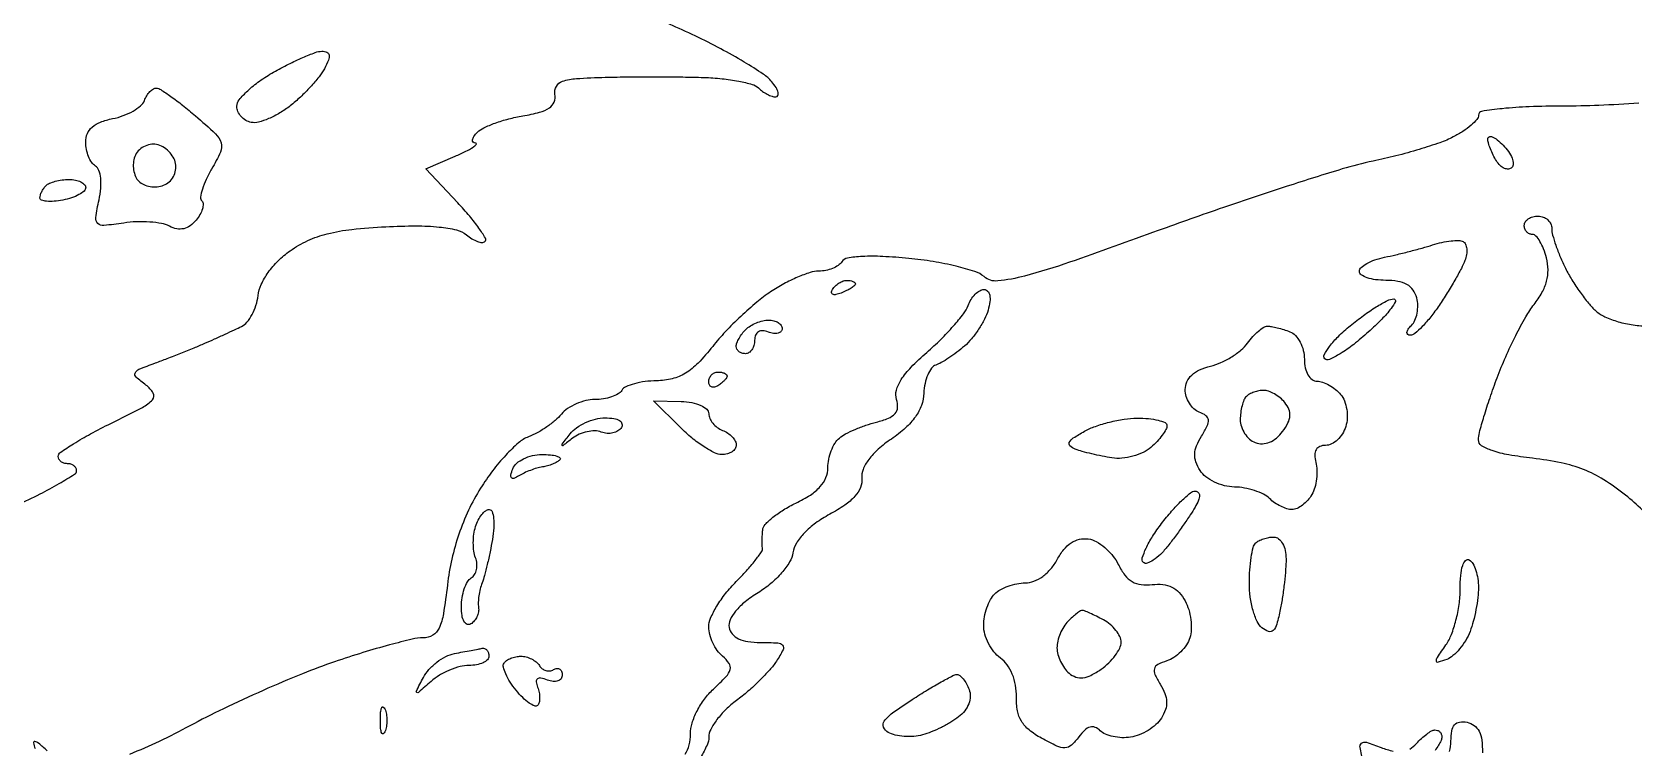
# Model space of a CAD drawing. Extents: x 0 to 102, y 0 to 135.
# Drawn here: x 8.05 to 22.84, y 37.05 to 43.66 of the extents above; entities that cross this region are included whole.
import ezdxf

# ---------------------------------------------------------------- set-up
doc = ezdxf.new("R2010")
doc.units = 0
doc.header["$MEASUREMENT"] = 0

msp = doc.modelspace()

# ---------------------------------------------------------------- linework, layer by layer
for points in [[(7.913347, 39.2967, 0.008931), (8.122851, 39.398562, 0.013863), (8.299402, 39.494585, 0.008049), (8.441089, 39.579894, 0.258667), (8.459983, 39.61395, 0.132373), (8.45347, 39.638146, 0.100596), (8.435144, 39.658762, 0.087877), (8.407725, 39.67263, 0.073378), (8.3754, 39.6774, -0.077654), (8.343081, 39.68245, -0.090157), (8.315651, 39.697074, -0.100779), (8.297314, 39.718833, -0.1255), (8.2908, 39.744376, -0.246745), (8.309614, 39.780179, -0.010465), (8.433061, 39.86145, -0.015907), (8.589498, 39.952998, -0.010422), (8.775094, 40.048873, 0.005979), (9.068702, 40.197253, 0.086701), (9.160877, 40.267742, 0.331057), (9.167369, 40.329018, 0.101746), (9.100972, 40.402229, -0.023009), (9.009915, 40.47547, -0.322538), (9.001122, 40.514173, -0.198039), (9.03587, 40.548492, -0.009972), (9.187728, 40.607079, 0.004621), (9.296982, 40.647892, 0.002968), (9.423009, 40.697162, 0.002983), (9.545807, 40.746864, 0.005591), (9.6444, 40.78875, 0.002234), (9.734673, 40.828781, 0.001817), (9.831049, 40.872455, 0.001835), (9.919545, 40.91334, 0.004785), (9.9828, 40.943587, 0.10595), (10.033372, 40.983383, 0.049563), (10.080233, 41.05278, 0.046017), (10.116715, 41.138374, 0.048004), (10.136287, 41.227994, -0.077999), (10.165491, 41.331597, -0.04753), (10.229405, 41.441833, -0.043564), (10.320676, 41.548561, -0.039385), (10.432014, 41.641866, -0.047598), (10.59489, 41.735914, -0.045474), (10.77509, 41.799179, -0.034939), (11.002301, 41.839798, -0.014151), (11.31614, 41.864566, -0.012042), (11.594454, 41.871907, -0.02571), (11.80924, 41.861349, -0.032314), (11.967677, 41.834945, -0.116266), (12.058808, 41.789655, 0.035533), (12.110932, 41.75231, 0.051419), (12.161959, 41.727793, 0.064498), (12.204669, 41.718406, 0.221761), (12.230664, 41.727864, 0.34396), (12.234579, 41.759574, 0.018168), (12.17527, 41.850879, 0.022287), (12.089879, 41.961595, 0.013651), (11.980054, 42.084604), (11.685267, 42.397169), (11.954984, 42.514473, 0.011104), (12.053267, 42.559839, 0.028141), (12.121862, 42.598292, 0.07998), (12.149733, 42.623074, 0.617926), (12.14433, 42.635089, -0.194059), (12.122611, 42.644906, -0.236508), (12.116127, 42.665985, -0.113601), (12.129377, 42.698012, -0.041744), (12.161178, 42.735618, -0.086434), (12.219563, 42.776682, -0.023426), (12.324295, 42.820183, -0.022978), (12.449719, 42.859103, -0.022033), (12.579948, 42.88698, 0.022169), (12.735353, 42.920289, 0.08396), (12.825678, 42.960952, 0.151378), (12.869177, 43.014766, 0.138221), (12.876641, 43.085861, -0.175566), (12.889841, 43.15944, -0.182), (12.94693, 43.206141, -0.065854), (13.074456, 43.231206, -0.009342), (13.341941, 43.242947, -0.004044), (13.560205, 43.246679, -0.002656), (13.811562, 43.247608, -0.002672), (14.05629, 43.245905, -0.005142), (14.252341, 43.241476, -0.017594), (14.419334, 43.230094, -0.021761), (14.573556, 43.207298, -0.020766), (14.699057, 43.177675, -0.128723), (14.755711, 43.144529, 0.041409), (14.793279, 43.112717, 0.03593), (14.837345, 43.085819, 0.037586), (14.88103, 43.067294, 0.081663), (14.916879, 43.0614, 0.29996), (14.935878, 43.073925, 0.169155), (14.937887, 43.102582, 0.075257), (14.917978, 43.147721, 0.031531), (14.878809, 43.201594, 0.073481), (14.800334, 43.272162, 0.011464), (14.623549, 43.38368, 0.012548), (14.407217, 43.50604, 0.010639), (14.172887, 43.624594, 0.012664), (13.931391, 43.732953, 0.014167)], [(22.884612, 43.004212, -0.007632), (22.515587, 42.98361, -0.010127), (22.17942, 42.9768, 0.009214), (21.872008, 42.971134, 0.017256), (21.623966, 42.953402, 0.012166), (21.432925, 42.928386, 0.369642), (21.4038, 42.894373, -0.179737), (21.389156, 42.854952, -0.036222), (21.335459, 42.801079, -0.034022), (21.260227, 42.74429, -0.026096), (21.17115, 42.692528, -0.034358), (21.047837, 42.639585, -0.01094), (20.857733, 42.577647, -0.010862), (20.642301, 42.517708, -0.011901), (20.4309, 42.469137, 0.02315), (20.14631, 42.396974, 0.004453), (19.638482, 42.237919, 0.004733), (19.048875, 42.041283, 0.004348), (18.446107, 41.828017, -0.002962), (17.627682, 41.535896, -0.019705), (17.213575, 41.408928, -0.038443), (16.966166, 41.363586, -0.207485), (16.838707, 41.40368, 0.101496), (16.754838, 41.450771, 0.018089), (16.580784, 41.499533, 0.018895), (16.369367, 41.542211, 0.016052), (16.143515, 41.571578, 0.012013), (15.902795, 41.589225, 0.024915), (15.714444, 41.5891, 0.026947), (15.576708, 41.574672, 0.218107), (15.525172, 41.540335, -0.106806), (15.493309, 41.507236, -0.051141), (15.440976, 41.479361, -0.047419), (15.377999, 41.460399, -0.049464), (15.313473, 41.454, 0.077923), (15.233475, 41.441456, 0.023256), (15.117393, 41.398085, 0.022708), (14.989748, 41.336507, 0.022762), (14.868317, 41.26365, 0.027719), (14.740622, 41.168308, 0.014712), (14.592962, 41.037174, 0.0146), (14.449456, 40.893836, 0.021915), (14.3337, 40.759967, -0.025435), (14.198536, 40.605857, -0.062633), (14.08122, 40.511986, -0.076984), (13.9601, 40.461338, -0.057035), (13.815943, 40.442717, 0.028699), (13.708764, 40.434999, 0.034715), (13.609927, 40.415099, 0.037215), (13.531466, 40.387126, 0.151225), (13.4937, 40.3542, -0.126268), (13.459906, 40.321692, -0.046682), (13.399155, 40.294451, -0.04255), (13.324181, 40.275852, -0.039551), (13.245266, 40.2696, 0.059734), (13.161899, 40.259605, 0.04389), (13.073651, 40.229734, 0.044601), (12.993953, 40.185859, 0.071543), (12.936486, 40.133887, -0.044887), (12.879546, 40.076609, -0.024483), (12.800564, 40.016605, -0.024208), (12.713656, 39.963044, -0.035163), (12.631938, 39.925207, 0.089335), (12.541535, 39.87083, 0.02526), (12.423137, 39.755971, 0.024597), (12.300206, 39.610282, 0.023743), (12.190624, 39.451549, 0.028945), (12.079334, 39.247282, 0.027482), (11.990217, 39.028017, 0.027165), (11.924793, 38.797705, 0.026734), (11.884307, 38.560428, -0.010983), (11.84728, 38.292863, -0.067663), (11.807004, 38.160126, -0.15176), (11.748114, 38.094445, -0.135478), (11.659554, 38.07, 0.058369), (11.55939, 38.058267, 0.007585), (11.350463, 38.005279, 0.008753), (11.10369, 37.934036, 0.007213), (10.84301, 37.849674, 0.014561), (10.545032, 37.738692, 0.007721), (10.182223, 37.584831, 0.007677), (9.815787, 37.415936, 0.011796), (9.504478, 37.257474, -0.012928), (9.223209, 37.115104, -0.015018), (8.948519, 36.994838, -0.014103)], [(22.916887, 39.248528, 0.030201), (22.761573, 39.387469, 0.027788), (22.560302, 39.529304, 0.045316), (22.373979, 39.623419, 0.04328), (22.167687, 39.685127, 0.022878), (21.903702, 39.727297, -0.014664), (21.683403, 39.758788, -0.038853), (21.529287, 39.797973, -0.05852), (21.4331, 39.843674, -0.258097), (21.4038, 39.896654, -0.065389), (21.412739, 39.964714, -0.007719), (21.454516, 40.11187, -0.009128), (21.51034, 40.285952, -0.007364), (21.576451, 40.470905, -0.014613), (21.65491, 40.66328, -0.01277), (21.74787, 40.859714, -0.012944), (21.841033, 41.032939, -0.036815), (21.917559, 41.146514, 0.040101), (21.990187, 41.255847, 0.061691), (22.032582, 41.361081, 0.067178), (22.045902, 41.466581, 0.059405), (22.031836, 41.576536, 0.030897), (22.00557, 41.659193, 0.042843), (21.971415, 41.72899, 0.049802), (21.934926, 41.777974, 0.2108), (21.902229, 41.7924, -0.111388), (21.873454, 41.798891, -0.100063), (21.848957, 41.817251, -0.09462), (21.832524, 41.844698, -0.087924), (21.8268, 41.877, -0.148195), (21.836577, 41.909263, -0.098894), (21.864077, 41.936749, -0.082425), (21.905186, 41.955281, -0.064853), (21.9537, 41.9616, -0.088538), (22.002152, 41.952953, -0.094843), (22.043323, 41.928141, -0.099976), (22.070866, 41.891151, -0.110634), (22.0806, 41.847698, 0.066284), (22.088604, 41.787588, 0.016654), (22.117692, 41.692901, 0.016709), (22.158537, 41.58594, 0.016139), (22.206871, 41.480679, 0.022586), (22.26651, 41.373532, 0.016834), (22.341423, 41.260853, 0.017096), (22.419407, 41.159241, 0.036631), (22.487603, 41.087777, 0.077174), (22.571592, 41.032567, 0.037129), (22.692807, 40.987873, 0.034766), (22.832647, 40.958136, 0.035196), (22.974682, 40.948227, -0.002312)], [(14.078414, 36.997413, 0.083109), (14.11558, 37.082265, 0.061831), (14.1282, 37.183926, -0.075548), (14.143248, 37.282948, -0.043009), (14.18912, 37.395315, -0.041051), (14.257427, 37.505337, -0.046464), (14.340321, 37.597866, 0.01606), (14.456328, 37.712519, 0.122198), (14.493935, 37.778819, 0.22274), (14.484525, 37.835135, 0.068656), (14.424921, 37.900285, -0.06533), (14.376103, 37.95294, -0.044421), (14.334859, 38.023601, -0.044436), (14.306761, 38.100398, -0.065576), (14.2974, 38.171467, -0.103754), (14.314315, 38.252104, -0.032462), (14.371476, 38.36232, -0.030868), (14.453065, 38.480294, -0.029666), (14.549573, 38.588988, 0.012367), (14.64557, 38.689855, 0.017679), (14.725205, 38.78429, 0.013691), (14.785095, 38.865091, 0.190446), (14.793355, 38.899731, -0.02823), (14.790793, 38.92949, -0.009809), (14.790371, 38.972561, -0.009708), (14.791762, 39.020112, -0.011152), (14.794982, 39.065419, -0.165597), (14.817565, 39.11579, -0.034911), (14.889036, 39.182549, -0.033038), (14.987005, 39.251822, -0.026119), (15.1011, 39.313738, 0.031636), (15.235111, 39.388385, 0.06584), (15.326183, 39.465556, 0.085724), (15.378861, 39.548594, 0.098892), (15.3972, 39.64041, -0.050507), (15.405047, 39.717891, -0.042134), (15.428403, 39.797296, -0.043942), (15.462706, 39.86686, -0.083223), (15.503423, 39.91404, -0.052181), (15.560291, 39.951989, -0.019243), (15.647405, 39.993609, -0.018828), (15.746737, 40.032088, -0.021508), (15.844408, 40.061119, 0.033543), (15.955487, 40.097064, 0.115872), (16.017038, 40.140151, 0.167724), (16.040504, 40.196125, 0.093259), (16.031447, 40.270399, -0.145945), (16.029965, 40.355097, -0.07474), (16.073835, 40.452924, -0.05063), (16.164981, 40.567513, -0.020494), (16.310306, 40.704729, 0.015896), (16.43931, 40.82431, 0.017232), (16.556905, 40.948773, 0.016964), (16.649947, 41.061817, 0.07594), (16.691188, 41.13675, -0.051542), (16.71886, 41.193377, -0.056356), (16.756845, 41.24131, -0.063729), (16.79888, 41.273988, -0.134174), (16.838446, 41.2848, -0.207412), (16.871808, 41.270338, -0.140338), (16.890992, 41.232934, -0.083219), (16.892737, 41.172732, -0.036496), (16.87605, 41.09445, -0.047258), (16.84308, 41.011286, -0.027561), (16.789081, 40.918486, -0.027364), (16.72418, 40.830733, -0.041207), (16.657717, 40.762723, -0.01669), (16.587895, 40.706127, -0.0156), (16.512897, 40.65297, -0.015794), (16.443383, 40.609986, -0.050159), (16.393579, 40.587626, 0.155842), (16.354048, 40.558746, 0.056473), (16.319241, 40.497647, 0.04917), (16.293806, 40.417342, 0.041206), (16.282563, 40.328664, -0.075623), (16.260315, 40.21585, -0.067574), (16.205086, 40.109922, -0.056574), (16.113723, 40.007539, -0.032226), (15.983001, 39.905085, 0.030864), (15.86218, 39.810921, 0.050527), (15.774164, 39.715698, 0.063187), (15.722066, 39.624475, 0.124122), (15.710008, 39.542316, -0.124964), (15.697653, 39.459095, -0.083291), (15.646014, 39.377133, -0.060123), (15.552622, 39.294844, -0.027652), (15.413908, 39.210391, 0.033672), (15.283752, 39.128985, 0.045195), (15.178893, 39.037652, 0.052487), (15.10642, 38.944085, 0.103584), (15.074531, 38.856101, -0.103032), (15.043775, 38.770952, -0.041205), (14.969938, 38.670597, -0.038166), (14.868909, 38.571089, -0.037003), (14.752925, 38.486959, 0.030192), (14.63327, 38.402626, 0.050444), (14.545367, 38.316514, 0.064696), (14.493837, 38.23535, 0.15968), (14.48551, 38.166158, 0.127951), (14.514666, 38.106021, 0.104848), (14.571445, 38.062324, 0.076159), (14.657687, 38.036122, 0.035855), (14.77413, 38.02781, -0.011735), (14.933763, 38.024131, -0.207993), (14.978999, 38.001907, -0.307172), (14.983594, 37.959512, -0.022992), (14.921412, 37.854366, -0.037852), (14.860037, 37.774581, -0.015788), (14.766149, 37.676381, -0.015514), (14.65857, 37.577111, -0.019398), (14.552547, 37.492173, 0.034235), (14.454908, 37.409081, 0.037129), (14.37235, 37.315527, 0.040061), (14.314792, 37.225479, 0.122777), (14.2974, 37.155721, -0.107545), (14.28108, 37.080722, -0.027281), (14.222846, 36.969702, -0.026543)], [(21.136447, 37.021891, 0.070979), (21.15, 37.116883, -0.039948), (21.157634, 37.212277, -0.13685), (21.183415, 37.268237, -0.184055), (21.229071, 37.293359, -0.084406), (21.29805, 37.29133, -0.109605), (21.363893, 37.262228, -0.117776), (21.40922, 37.208613, -0.086529), (21.43427, 37.126091, -0.036673), (21.439928, 37.010177, 0.049115)], [(20.768582, 37.043108, 0.074148), (20.831732, 37.096363, -0.025693), (20.877267, 37.14299, -0.028679), (20.925775, 37.182907, -0.029765), (20.97053, 37.211699, -0.115888), (21.00195, 37.220782, -0.107044), (21.026153, 37.216811, -0.104738), (21.046762, 37.203174, -0.101281), (21.060562, 37.181907, -0.093708), (21.0654, 37.15632, -0.102712), (21.058568, 37.123411, -0.032763), (21.035579, 37.078699, -0.031128), (21.002732, 37.030961, -0.030136)], [(8.188071, 37.028907, 0.0097), (8.109483, 37.097302, 0.128729), (8.075044, 37.113545, 0.524984), (8.062407, 37.100989, 0.047068), (8.07673, 37.049705, 0.120855)], [(20.338216, 36.929989, -0.0166), (20.310238, 37.059531, -0.280091), (20.325285, 37.098712, -0.246715), (20.36892, 37.10639, -0.01343), (20.504924, 37.058821, 0.032804), (20.61702, 37.024423, 0.086849)]]:
    msp.add_lwpolyline(points, format="xyb")
for points in [[(10.726027, 43.483008, -0.102971), (10.77186, 43.474079, -0.265882), (10.791624, 43.448263, -0.132749), (10.785487, 43.401419, -0.024297), (10.747711, 43.321761, -0.044851), (10.698522, 43.246852, -0.018385), (10.6194, 43.154322, -0.018015), (10.52663, 43.060591, -0.022007), (10.433134, 42.980143, -0.03203), (10.336285, 42.913531, -0.033911), (10.233501, 42.861237, -0.036085), (10.139489, 42.828961, -0.11268), (10.07305, 42.82669, -0.084802), (10.022413, 42.845719, -0.078584), (9.979436, 42.880865, -0.081248), (9.950524, 42.92634, -0.101388), (9.9405, 42.975267, -0.172433), (9.961701, 43.034916, -0.034677), (10.039905, 43.118468, -0.032898), (10.149338, 43.20757, -0.025575), (10.2789, 43.289967, -0.012313), (10.416432, 43.363445, -0.014624), (10.549833, 43.425728, -0.013477), (10.66449, 43.471605, -0.085422)], [(9.197595, 43.142562, -0.13157), (9.237016, 43.129777, -0.010045), (9.330379, 43.066543, -0.013256), (9.439711, 42.984811, -0.009701), (9.556796, 42.888602, -0.01152), (9.742693, 42.722145, -0.131042), (9.794339, 42.639196, -0.18252), (9.788769, 42.553342, -0.026935), (9.707075, 42.396311, 0.023861), (9.656165, 42.299903, 0.034721), (9.621523, 42.210249, 0.037407), (9.604882, 42.137382, 0.238142), (9.616385, 42.102415, -0.197417), (9.62861, 42.073139, -0.073957), (9.622197, 42.028246, -0.058637), (9.599537, 41.975631, -0.042252), (9.562972, 41.923122, -0.064836), (9.508021, 41.872075, -0.100348), (9.449046, 41.845805, -0.103361), (9.385789, 41.844979, -0.07223), (9.318267, 41.868649, 0.075555), (9.245304, 41.893684, 0.027492), (9.136533, 41.907324, 0.026514), (9.013997, 41.909378, 0.028598), (8.895025, 41.898229, -0.013209), (8.712853, 41.875487, -0.216069), (8.656027, 41.894812, -0.246125), (8.637294, 41.94867, -0.017072), (8.667328, 42.111805, 0.031939), (8.683711, 42.218511, 0.048641), (8.682895, 42.312186, 0.060246), (8.66631, 42.384229, 0.16924), (8.634153, 42.423839, -0.107821), (8.599817, 42.457026, -0.050957), (8.570906, 42.511785, -0.04718), (8.551237, 42.577781, -0.04888), (8.5446, 42.645508, -0.098076), (8.560022, 42.723374, -0.116518), (8.603653, 42.784099, -0.090117), (8.679852, 42.829363, -0.039738), (8.792992, 42.861508, 0.038474), (8.891364, 42.88919, 0.041622), (8.981653, 42.931082, 0.045587), (9.051848, 42.980009, 0.126813), (9.086437, 43.028593, -0.046862), (9.108567, 43.073254, -0.054854), (9.137674, 43.110502, -0.06347), (9.168999, 43.135376, -0.150191)], [(9.199023, 42.622531, 0.092546), (9.138722, 42.622874, 0.081292), (9.079317, 42.601786, 0.08156), (9.0299, 42.562948, 0.09416), (8.998411, 42.512066, 0.071134), (8.984761, 42.452258, 0.060571), (8.987264, 42.38753, 0.062889), (9.004759, 42.327872, 0.093908), (9.03528, 42.28308, 0.093908), (9.080072, 42.252559, 0.062889), (9.13973, 42.235064, 0.060571), (9.204458, 42.232561, 0.071134), (9.264266, 42.246211, 0.09416), (9.315148, 42.2777, 0.08156), (9.353986, 42.327117, 0.081292), (9.375074, 42.386522, 0.092546), (9.374731, 42.446823, 0.083965), (9.352879, 42.505269, 0.065109), (9.311412, 42.559212, 0.065109), (9.257469, 42.600679, 0.083965)], [(21.631414, 42.616243, -0.042131), (21.681546, 42.556868, -0.061728), (21.713908, 42.496729, -0.081089), (21.724864, 42.444959, -0.211086), (21.711414, 42.410214, -0.176889), (21.681183, 42.396157, -0.124167), (21.643791, 42.402268, -0.091488), (21.604466, 42.428685, -0.058289), (21.569696, 42.47165, -0.025409), (21.539475, 42.525285, -0.022986), (21.51373, 42.583507, -0.023657), (21.495552, 42.6378, -0.065064), (21.489695, 42.677679, -0.337073), (21.502459, 42.695025, -0.175591), (21.530791, 42.693283, -0.067675), (21.576497, 42.665624, -0.026521)], [(8.3895, 42.3, -0.046221), (8.448865, 42.2945, -0.066167), (8.499039, 42.278046, -0.086247), (8.532904, 42.253813, -0.196892), (8.5446, 42.225262, -0.21734), (8.530218, 42.193738, -0.054081), (8.482472, 42.160602, -0.045349), (8.414089, 42.131044, -0.032131), (8.3331, 42.110094, -0.025419), (8.252017, 42.098828, -0.043456), (8.183728, 42.098803, -0.057636), (8.135998, 42.108559, -0.324196), (8.1216, 42.128432, -0.075584), (8.125641, 42.155013, -0.038425), (8.138167, 42.186504, -0.037064), (8.156415, 42.217685, -0.045487), (8.178, 42.2436, -0.097261), (8.210314, 42.265306, -0.034257), (8.263393, 42.283432, -0.032464), (8.325986, 42.295841, -0.03271)], [(21.261517, 41.727378, -0.170631), (21.284058, 41.702955, -0.078637), (21.29492, 41.660488, -0.064165), (21.293072, 41.607276, -0.049639), (21.278028, 41.551193, -0.031525), (21.245686, 41.479597, -0.00883), (21.186251, 41.372079, -0.00887), (21.114573, 41.252605, -0.009226), (21.039611, 41.137328, -0.018572), (20.962618, 41.03221, -0.02493), (20.884844, 40.943383, -0.023602), (20.815256, 40.877955, -0.176862), (20.77353, 40.862378, -0.173936), (20.751251, 40.87019, -0.25885), (20.743716, 40.888917, -0.123907), (20.755125, 40.918282, -0.042089), (20.784894, 40.953534, 0.093987), (20.81691, 41.000535, 0.054678), (20.837232, 41.065928, 0.052013), (20.843647, 41.138536, 0.060065), (20.834247, 41.207334, 0.092515), (20.800086, 41.279845, 0.108152), (20.743518, 41.330524, 0.087145), (20.660673, 41.359943, 0.041868), (20.547933, 41.3694, -0.032294), (20.45449, 41.375442, -0.04974), (20.375655, 41.393778, -0.064105), (20.321141, 41.420513, -0.25183), (20.304, 41.452388, -0.214691), (20.319822, 41.487538, -0.053866), (20.372341, 41.524813, -0.045294), (20.447565, 41.558324, -0.032287), (20.53665, 41.582406, 0.008114), (20.641081, 41.605286, 0.005016), (20.763087, 41.635395, 0.00503), (20.883048, 41.667569, 0.009012), (20.9808, 41.696753, -0.023091), (21.066847, 41.719826, -0.02679), (21.150505, 41.733518, -0.027316), (21.221442, 41.737356, -0.122324)], [(15.571393, 41.3694, -0.039867), (15.601875, 41.366966, -0.059132), (15.627615, 41.359633, -0.077771), (15.645128, 41.348875, -0.219607), (15.651, 41.336151, -0.2252), (15.64349, 41.320323, -0.029412), (15.612432, 41.29787, -0.029555), (15.569999, 41.274241, -0.020646), (15.519706, 41.25252, -0.036408), (15.470657, 41.23769, -0.155351), (15.440555, 41.240327, -0.32948), (15.430457, 41.257226, -0.1144), (15.440099, 41.285769, -0.061454), (15.465774, 41.317759, -0.051183), (15.499987, 41.344833, -0.053277), (15.537124, 41.363266, -0.088797)], [(20.621494, 41.197924, -0.55309), (20.636226, 41.175527, -0.056705), (20.596218, 41.109067, -0.031045), (20.510164, 41.010402, -0.014196), (20.386608, 40.892236, -0.017541), (20.251567, 40.778577, -0.02815), (20.128039, 40.692559, -0.027272), (20.026995, 40.637692, -0.317111), (19.985055, 40.644945, -0.331717), (19.979454, 40.683354, -0.039866), (20.029025, 40.759769, -0.03488), (20.111014, 40.852332, -0.021004), (20.219941, 40.950633, -0.015768), (20.340871, 41.04461, -0.019282), (20.459815, 41.124344, -0.018089), (20.563333, 41.183039, -0.115045)], [(14.85012, 41.0028, -0.062253), (14.897564, 40.99687, -0.080529), (14.937751, 40.979432, -0.097975), (14.964648, 40.953588, -0.1537), (14.9742, 40.923249, -0.19079), (14.963824, 40.897045, -0.145561), (14.936923, 40.88137, -0.097465), (14.895899, 40.879556, -0.054126), (14.8473, 40.892394, 0.075244), (14.795274, 40.90382, 0.151899), (14.754863, 40.894124, 0.166113), (14.729385, 40.864157, 0.094119), (14.7204, 40.816845, -0.066306), (14.714074, 40.76935, -0.083434), (14.695549, 40.729097, -0.099317), (14.668062, 40.702175, -0.145266), (14.6358, 40.6926, -0.078509), (14.603483, 40.697706, -0.090584), (14.576051, 40.712481, -0.10078), (14.557712, 40.734468, -0.124206), (14.5512, 40.76028, -0.093371), (14.557241, 40.792348, -0.035226), (14.57688, 40.833759, -0.033385), (14.605166, 40.876934, -0.034678), (14.63862, 40.91538, -0.059425), (14.681166, 40.948858, -0.039027), (14.736809, 40.97712, -0.039009), (14.796213, 40.99641, -0.059066)], [(19.455878, 40.9464, -0.046011), (19.492876, 40.942988, -0.014898), (19.546661, 40.931316, -0.014713), (19.606, 40.914706, -0.016017), (19.662581, 40.895049, -0.114615), (19.713779, 40.860424, -0.06577), (19.757091, 40.799313, -0.0603), (19.786427, 40.722487, -0.061153), (19.7964, 40.641249, 0.052498), (19.804764, 40.561804, 0.078292), (19.829725, 40.496691, 0.100992), (19.86741, 40.454037, 0.162884), (19.912941, 40.4388, -0.08447), (19.964966, 40.429948, -0.043803), (20.025196, 40.402716, -0.041905), (20.083812, 40.362963, -0.049633), (20.131431, 40.31596, -0.081783), (20.166408, 40.256197, -0.052308), (20.187278, 40.178309, -0.051047), (20.191874, 40.09524, -0.065242), (20.178389, 40.01986, -0.064099), (20.147579, 39.95362, -0.064495), (20.101051, 39.897495, -0.070686), (20.046546, 39.859509, -0.117416), (19.992332, 39.8466, 0.096341), (19.938692, 39.836168, 0.168259), (19.90495, 39.806718, 0.137726), (19.892632, 39.757679, 0.057098), (19.902371, 39.689416, -0.056936), (19.91243, 39.619069, -0.037865), (19.908564, 39.537598, -0.03796), (19.89251, 39.457989, -0.058901), (19.865734, 39.393316, -0.052772), (19.828148, 39.340181, -0.050482), (19.779757, 39.295207, -0.054525), (19.728388, 39.264484, -0.107931), (19.682216, 39.2544, -0.075842), (19.634343, 39.261704, -0.038396), (19.577558, 39.284354, -0.037019), (19.521289, 39.317346, -0.045304), (19.474469, 39.356371, 0.081362), (19.419606, 39.39579, 0.036408), (19.337104, 39.429499, 0.034803), (19.242691, 39.453156, 0.03976), (19.150039, 39.462121, -0.058502), (19.057994, 39.474516, -0.049089), (18.965397, 39.508194, -0.051243), (18.886004, 39.556796, -0.088685), (18.833857, 39.613658, -0.057157), (18.795337, 39.693183, -0.094936), (18.784418, 39.766633, -0.087252), (18.801205, 39.843214, -0.042124), (18.847183, 39.932828, 0.023516), (18.899927, 40.026851, 0.141546), (18.910016, 40.081373, 0.216228), (18.887545, 40.120246, 0.063672), (18.825416, 40.153671, -0.095992), (18.776165, 40.184399, -0.066857), (18.73444, 40.235152, -0.064419), (18.706228, 40.297338, -0.074448), (18.6966, 40.361639, -0.10804), (18.712207, 40.433022, -0.098243), (18.75647, 40.494198, -0.080115), (18.829492, 40.542953, -0.046575), (18.92925, 40.577762, 0.044525), (19.026429, 40.611226, 0.033778), (19.126032, 40.664118, 0.034603), (19.213351, 40.727099, 0.064794), (19.272447, 40.790874, -0.028673), (19.320122, 40.850404, -0.033749), (19.371931, 40.900714, -0.035959), (19.420517, 40.936242, -0.140791)], [(14.382, 40.5234, -0.042167), (14.414389, 40.520664, -0.061769), (14.441749, 40.512441, -0.081139), (14.460301, 40.500359, -0.210953), (14.4666, 40.486093, -0.151918), (14.461055, 40.468265, -0.038439), (14.441749, 40.444386, -0.035638), (14.414383, 40.419257, -0.029505), (14.382, 40.3965, -0.082592), (14.349674, 40.383259, -0.161196), (14.322251, 40.385891, -0.182303), (14.304023, 40.403779, -0.108972), (14.2974, 40.433807, -0.093332), (14.30384, 40.468007, -0.09642), (14.322251, 40.497082, -0.099167), (14.34972, 40.516542, -0.105053)], [(14.042726, 40.251092, -0.03822), (14.141378, 40.240713, -0.058516), (14.22348, 40.215484, -0.077372), (14.278849, 40.180036, -0.214945), (14.2974, 40.138877, 0.106518), (14.306831, 40.09511, 0.066548), (14.334677, 40.050434, 0.062228), (14.375783, 40.011659, 0.066479), (14.4243, 39.985206, -0.055615), (14.472831, 39.960093, -0.05786), (14.513923, 39.925184, -0.064334), (14.541876, 39.886234, -0.12413), (14.5512, 39.849255, -0.150874), (14.540925, 39.815979, -0.098467), (14.512011, 39.787631, -0.081502), (14.468799, 39.768511, -0.063567), (14.417792, 39.762, -0.116178), (14.350324, 39.777891, -0.028508), (14.250674, 39.834899, -0.027661), (14.14102, 39.915177, -0.024541), (14.036218, 40.010167), (13.788052, 40.258333)], [(19.419441, 40.3542, 0.047772), (19.376081, 40.350048, 0.037579), (19.330525, 40.337632, 0.038738), (19.289599, 40.319424, 0.072461), (19.2606, 40.2978, 0.098322), (19.23889, 40.265332, 0.033978), (19.220768, 40.211627, 0.032208), (19.208359, 40.148175, 0.032192), (19.2042, 40.083645, 0.080367), (19.214602, 40.019347, 0.065559), (19.245071, 39.956547, 0.066574), (19.290144, 39.904697, 0.089197), (19.343334, 39.872499, 0.099641), (19.408232, 39.861507, 0.088084), (19.475442, 39.875591, 0.079021), (19.539674, 39.914092, 0.060504), (19.5957, 39.973963, 0.040605), (19.644493, 40.05351, 0.099202), (19.662824, 40.119415, 0.118724), (19.652908, 40.179784, 0.073524), (19.615408, 40.241509, 0.047742), (19.572052, 40.284628, 0.041367), (19.519263, 40.321097, 0.04345), (19.465439, 40.34611, 0.087266)], [(13.339852, 40.1004, -0.035378), (13.421116, 40.094643, -0.100317), (13.474402, 40.075708, -0.201523), (13.49597, 40.046233, -0.199471), (13.490135, 40.010033, -0.119014), (13.459049, 39.979261, -0.081687), (13.412778, 39.960759, -0.074497), (13.358735, 39.957043, -0.071708), (13.30522, 39.969192, 0.091217), (13.245736, 39.980292, 0.053999), (13.173727, 39.972678, 0.051642), (13.100932, 39.948842, 0.060882), (13.038827, 39.91151, -0.002124), (12.952641, 39.844812, -0.46651), (12.943696, 39.8468, -0.292302), (12.944778, 39.858839, -0.001677), (13.017609, 39.95235, -0.072633), (13.077165, 40.009037, -0.046292), (13.160163, 40.05691, -0.045623), (13.252405, 40.089487, -0.062157)], [(18.25245, 40.097402, -0.024559), (18.357819, 40.093375, -0.039225), (18.446633, 40.07852, -0.046662), (18.509804, 40.056359, -0.293017), (18.5274, 40.028912, -0.129092), (18.517972, 39.993004, -0.030227), (18.48391, 39.940324, -0.029191), (18.436021, 39.882625, -0.025064), (18.37935, 39.827723, -0.069945), (18.307187, 39.780468, -0.044356), (18.212662, 39.745807, -0.043799), (18.111647, 39.72792, -0.060669), (18.0198, 39.730995, -0.010901), (17.929527, 39.747092, -0.008755), (17.833151, 39.768217, -0.008868), (17.744731, 39.79089, -0.022241), (17.6814, 39.811402, -0.091198), (17.632347, 39.840779, -0.343237), (17.62608, 39.873716, -0.131388), (17.663122, 39.914733, -0.016719), (17.766, 39.97662, -0.042587), (17.866822, 40.022008, -0.023631), (17.996138, 40.060686, -0.023415), (18.131733, 40.087686, -0.034721)], [(12.755451, 39.762, -0.021189), (12.8353, 39.758615, -0.049359), (12.894098, 39.74771, -0.113234), (12.922871, 39.731709, -0.429635), (12.923352, 39.713352, -0.071436), (12.896785, 39.693457, -0.02863), (12.855653, 39.673947, -0.027616), (12.808225, 39.657679, -0.031255), (12.761202, 39.647523, 0.033697), (12.710156, 39.636237, 0.019245), (12.650262, 39.616159, 0.019158), (12.591292, 39.591209, 0.029979), (12.542919, 39.564877, -0.042962), (12.497684, 39.541753, -0.327754), (12.475862, 39.547249, -0.240157), (12.470107, 39.573081, -0.028569), (12.48852, 39.630706, -0.122988), (12.523731, 39.680961, -0.064534), (12.587714, 39.723432, -0.05816), (12.668889, 39.752232, -0.056244)], [(18.788482, 39.4236, -0.189518), (18.816905, 39.412425, -0.211687), (18.828422, 39.385515, -0.098475), (18.818722, 39.339811, -0.029155), (18.786583, 39.27555, -0.015896), (18.74244, 39.204166, -0.006365), (18.677722, 39.109233, -0.006291), (18.60532, 39.008598, -0.007897), (18.535593, 38.917264, -0.029856), (18.46771, 38.841032, -0.049021), (18.400891, 38.786376, -0.065943), (18.344591, 38.758765, -0.284755), (18.309889, 38.766911, -0.27866), (18.299855, 38.807585, -0.034051), (18.334454, 38.89686, -0.032431), (18.394736, 39.006511, -0.02103), (18.477608, 39.125197, -0.016386), (18.570856, 39.239484, -0.022185), (18.662813, 39.335944, -0.020004), (18.743773, 39.407661, -0.172925)], [(12.270586, 39.2544, -0.31894), (12.296918, 39.235701, -0.0575), (12.31086, 39.173633, -0.043615), (12.312539, 39.084852, -0.025712), (12.299864, 38.97945, -0.008188), (12.27813, 38.864877, -0.007563), (12.252119, 38.74799, -0.007574), (12.225801, 38.644597, -0.024867), (12.204036, 38.5776, 0.031269), (12.186674, 38.521735, 0.023785), (12.174487, 38.458787, 0.024281), (12.16873, 38.398447, 0.050583), (12.171301, 38.351329, -0.084174), (12.170781, 38.309332, -0.063946), (12.156798, 38.265383, -0.063703), (12.132084, 38.226223, -0.081933), (12.100044, 38.198287, -0.230593), (12.066096, 38.19487, -0.180631), (12.037667, 38.219323, -0.090293), (12.018994, 38.275123, -0.035724), (12.0132, 38.356114, -0.039194), (12.019877, 38.441167, -0.04234), (12.039745, 38.521892, -0.046461), (12.068839, 38.587249, -0.127066), (12.103567, 38.623465, 0.120014), (12.134306, 38.65464, 0.081627), (12.152706, 38.701173, 0.074222), (12.156276, 38.755604, 0.071051), (12.143949, 38.809576, -0.058834), (12.128379, 38.870841, -0.032789), (12.123311, 38.947774, -0.032239), (12.128429, 39.027357, -0.044693), (12.143883, 39.097118, -0.041569), (12.168652, 39.157304, -0.0512), (12.201694, 39.208198, -0.059816), (12.237569, 39.243207, -0.164891)], [(17.801334, 38.983198, -0.091601), (17.874847, 38.958305, -0.049301), (17.953663, 38.903486, -0.046839), (18.025487, 38.829555, -0.053993), (18.078466, 38.7468, 0.047463), (18.139427, 38.64879, 0.096888), (18.206888, 38.588861, 0.104195), (18.288508, 38.561311, 0.061107), (18.392025, 38.561743, -0.058673), (18.490661, 38.562634, -0.088781), (18.572832, 38.538534, -0.090726), (18.640312, 38.487942, -0.063863), (18.695477, 38.410498, -0.051915), (18.728104, 38.330594, -0.038925), (18.747565, 38.237512, -0.039795), (18.752032, 38.145963, -0.069245), (18.739259, 38.071132, -0.070768), (18.707645, 38.005456, -0.049235), (18.655284, 37.941797, -0.049191), (18.591417, 37.889536, -0.070152), (18.525446, 37.85788, 0.041298), (18.44218, 37.823665, 0.210186), (18.411252, 37.785732, 0.179687), (18.415777, 37.733185, 0.029201), (18.465706, 37.64176, -0.045058), (18.509032, 37.556084, -0.086638), (18.524671, 37.480978, -0.092057), (18.513569, 37.40809, -0.056356), (18.475843, 37.329458, -0.070398), (18.426388, 37.270802, -0.043754), (18.354184, 37.216787, -0.043087), (18.271853, 37.175099, -0.059013), (18.191753, 37.153387, -0.04678), (18.111928, 37.149127, -0.043136), (18.030438, 37.159482, -0.045935), (17.959238, 37.181852, -0.097603), (17.911467, 37.213893, 0.101651), (17.864847, 37.244624, 0.166138), (17.818045, 37.247009, 0.121053), (17.768853, 37.21889, 0.042548), (17.7145, 37.157606, -0.04574), (17.644748, 37.079961, -0.17898), (17.586186, 37.055665, -0.120664), (17.5119, 37.070809, -0.016215), (17.368926, 37.144102, -0.042272), (17.254699, 37.220686, -0.087675), (17.184087, 37.301069, -0.092244), (17.147404, 37.397964, -0.050721), (17.137672, 37.524802, 0.049977), (17.12948, 37.633667, 0.053938), (17.099794, 37.735849, 0.058084), (17.051849, 37.822262, 0.081754), (16.989622, 37.884447, -0.070014), (16.930599, 37.940739, -0.04876), (16.880703, 38.01827, -0.048758), (16.846763, 38.103999, -0.069993), (16.8354, 38.184777, -0.046568), (16.842878, 38.264889, -0.037318), (16.865221, 38.348633, -0.038586), (16.897991, 38.42352, -0.074082), (16.93692, 38.47608, -0.071205), (16.988839, 38.514997, -0.03884), (17.061577, 38.547778, -0.03777), (17.142249, 38.570129, -0.048731), (17.218724, 38.5776, 0.093462), (17.299232, 38.592782, 0.064291), (17.380891, 38.637516, 0.058924), (17.455251, 38.706414, 0.053651), (17.514206, 38.792848, -0.046839), (17.575002, 38.884638, -0.07684), (17.643771, 38.947278, -0.090161), (17.719622, 38.979848, -0.092655)], [(19.5144, 39.0006, -0.1724), (19.557572, 38.985258, -0.094367), (19.594176, 38.941777, -0.074283), (19.618879, 38.876791, -0.053794), (19.6272, 38.799675, -0.019399), (19.623482, 38.703886, -0.008953), (19.611588, 38.579713, -0.008853), (19.594411, 38.449445, -0.012147), (19.574054, 38.333018, -0.017725), (19.541754, 38.196815, -0.12984), (19.508378, 38.139395, -0.287775), (19.465282, 38.129502, -0.089726), (19.404854, 38.163602, -0.113314), (19.360179, 38.222076, -0.037784), (19.322891, 38.323845, -0.035343), (19.297361, 38.446615, -0.033604), (19.2888, 38.573859, -0.016592), (19.292927, 38.6982, -0.021196), (19.305367, 38.812147, -0.019689), (19.323209, 38.904666, -0.139781), (19.3452, 38.9442, -0.077955), (19.374889, 38.965838, -0.038133), (19.418167, 38.984032, -0.036641), (19.467074, 38.996442, -0.043841)], [(21.3192, 38.7891, -0.128344), (21.351718, 38.755019, -0.046102), (21.378949, 38.69313, -0.042004), (21.39755, 38.616587, -0.038629), (21.4038, 38.535815, -0.030429), (21.398208, 38.44401, -0.01705), (21.380852, 38.333502, -0.016963), (21.355619, 38.222639, -0.026406), (21.325681, 38.129346, -0.044244), (21.285643, 38.04683, -0.038862), (21.230148, 37.968745, -0.040845), (21.168449, 37.906025, -0.086603), (21.110164, 37.871152, -0.020329), (21.031749, 37.844664, -0.485413), (21.015275, 37.856393, -0.160892), (21.024537, 37.889757, -0.005293), (21.103683, 38.005338, 0.061527), (21.153951, 38.100011, 0.028667), (21.196143, 38.232685, 0.027873), (21.224987, 38.378842, 0.034793), (21.2346, 38.516817, -0.02094), (21.240026, 38.646314, -0.054429), (21.257856, 38.737792, -0.114794), (21.285325, 38.784692, -0.355411)], [(17.746182, 38.3238, 0.148277), (17.728796, 38.318528, 0.016277), (17.694508, 38.293978, 0.018757), (17.65486, 38.26116, 0.014116), (17.61372, 38.22228, 0.058676), (17.574844, 38.173026, 0.038987), (17.542021, 38.108892, 0.039045), (17.519616, 38.040606, 0.059819), (17.5122, 37.978839, 0.066621), (17.52038, 37.917716, 0.044492), (17.544958, 37.851421, 0.044351), (17.581027, 37.790223, 0.064299), (17.623716, 37.744368, 0.087622), (17.686554, 37.708562, 0.117175), (17.75156, 37.701393, 0.088551), (17.826172, 37.72448, 0.033584), (17.919816, 37.781106, 0.039439), (17.990442, 37.839379, 0.04079), (18.050178, 37.907409, 0.044225), (18.091502, 37.974712, 0.116081), (18.1044, 38.029521, 0.112627), (18.092537, 38.081518, 0.055311), (18.056331, 38.139379, 0.050819), (18.003353, 38.193885, 0.051712), (17.940762, 38.236223, 0.007283), (17.875828, 38.269768, 0.009837), (17.816103, 38.298074, 0.007201), (17.765654, 38.319912, 0.09885)], [(12.20355, 37.973879, -0.137206), (12.227709, 37.971623, -0.123119), (12.248362, 37.957164, -0.103851), (12.262228, 37.932259, -0.07541), (12.267, 37.9008, -0.204047), (12.253231, 37.868466, -0.083709), (12.213041, 37.841051, -0.063911), (12.153628, 37.822415, -0.044105), (12.083311, 37.8162, 0.064413), (12.000856, 37.805533, 0.035553), (11.904519, 37.77271, 0.034796), (11.810024, 37.724828, 0.046705), (11.732601, 37.66815, -0.002056), (11.618221, 37.567599, -0.307892), (11.60168, 37.56561, -0.41279), (11.597347, 37.579131, -0.00254), (11.662304, 37.704542, -0.062787), (11.713356, 37.777835, -0.045267), (11.786586, 37.845581, -0.045774), (11.869525, 37.898108, -0.070832), (11.949565, 37.925671, -0.000318), (12.027164, 37.940561, -0.000344), (12.102769, 37.954965, -0.000323), (12.167616, 37.96723, -0.001666)], [(12.5631, 37.9008, -0.065215), (12.611763, 37.894426, -0.051955), (12.66128, 37.875543, -0.053436), (12.704211, 37.847729, -0.084087), (12.733153, 37.81482, 0.090427), (12.759425, 37.785694, 0.095498), (12.793816, 37.768394, 0.099685), (12.830927, 37.765533, 0.108373), (12.865046, 37.777513, -0.103085), (12.89506, 37.788406, -0.178898), (12.920666, 37.782911, -0.165964), (12.937835, 37.761525, -0.087099), (12.9438, 37.727542, -0.154731), (12.933, 37.693478, -0.158586), (12.904638, 37.672264, -0.113832), (12.86078, 37.667821, -0.060241), (12.807481, 37.681208, 0.038395), (12.747, 37.699234, 0.216423), (12.71488, 37.692274, 0.274438), (12.703702, 37.665499, 0.056608), (12.717052, 37.61393, -0.043934), (12.731133, 37.564702, -0.049362), (12.735663, 37.515673, -0.055705), (12.730721, 37.473914, -0.13998), (12.715969, 37.447369, -0.303674), (12.687741, 37.441771, -0.054989), (12.638472, 37.468928, -0.043053), (12.57934, 37.518703, -0.026106), (12.518115, 37.586725, -0.027671), (12.463227, 37.662748, -0.037793), (12.423151, 37.737082, -0.041851), (12.401134, 37.800278, -0.204056), (12.40671, 37.836927, -0.106647), (12.430268, 37.861414, -0.051169), (12.468933, 37.882037, -0.047456), (12.51545, 37.896066, -0.049556)], [(16.589483, 37.7316, -0.174195), (16.615651, 37.722198, -0.05014), (16.646396, 37.691166, -0.043907), (16.676389, 37.646638, -0.03467), (16.700918, 37.593951, -0.101311), (16.711474, 37.530353, -0.082024), (16.697625, 37.462432, -0.074551), (16.660701, 37.396983, -0.062683), (16.60422, 37.340758, -0.03069), (16.533628, 37.29282, -0.01836), (16.444506, 37.244309, -0.018348), (16.351882, 37.202381, -0.030165), (16.270478, 37.174674, -0.048115), (16.190246, 37.160769, -0.03733), (16.101566, 37.160696, -0.038392), (16.018072, 37.173362, -0.070845), (15.954152, 37.198063, -0.171216), (15.910812, 37.247334, -0.259108), (15.917749, 37.302654, -0.080098), (15.993184, 37.377147, -0.011002), (16.176458, 37.501796, -0.007013), (16.316494, 37.589832, -0.009867), (16.443978, 37.664095, -0.006511), (16.552086, 37.722415, -0.121009)], [(11.307829, 37.41435, -0.057986), (11.321055, 37.366127, -0.037979), (11.325431, 37.3086, -0.037979), (11.321055, 37.251073, -0.057986), (11.307829, 37.20285, -0.174857), (11.291985, 37.185136, -0.447206), (11.277693, 37.190292, -0.078554), (11.267797, 37.233184, -0.017491), (11.265158, 37.3086, -0.017491), (11.267797, 37.384016, -0.078554), (11.277693, 37.426908, -0.447206), (11.291985, 37.432064, -0.174857)]]:
    msp.add_lwpolyline(points, format="xyb", close=True)

doc.saveas('drawing.dxf')
